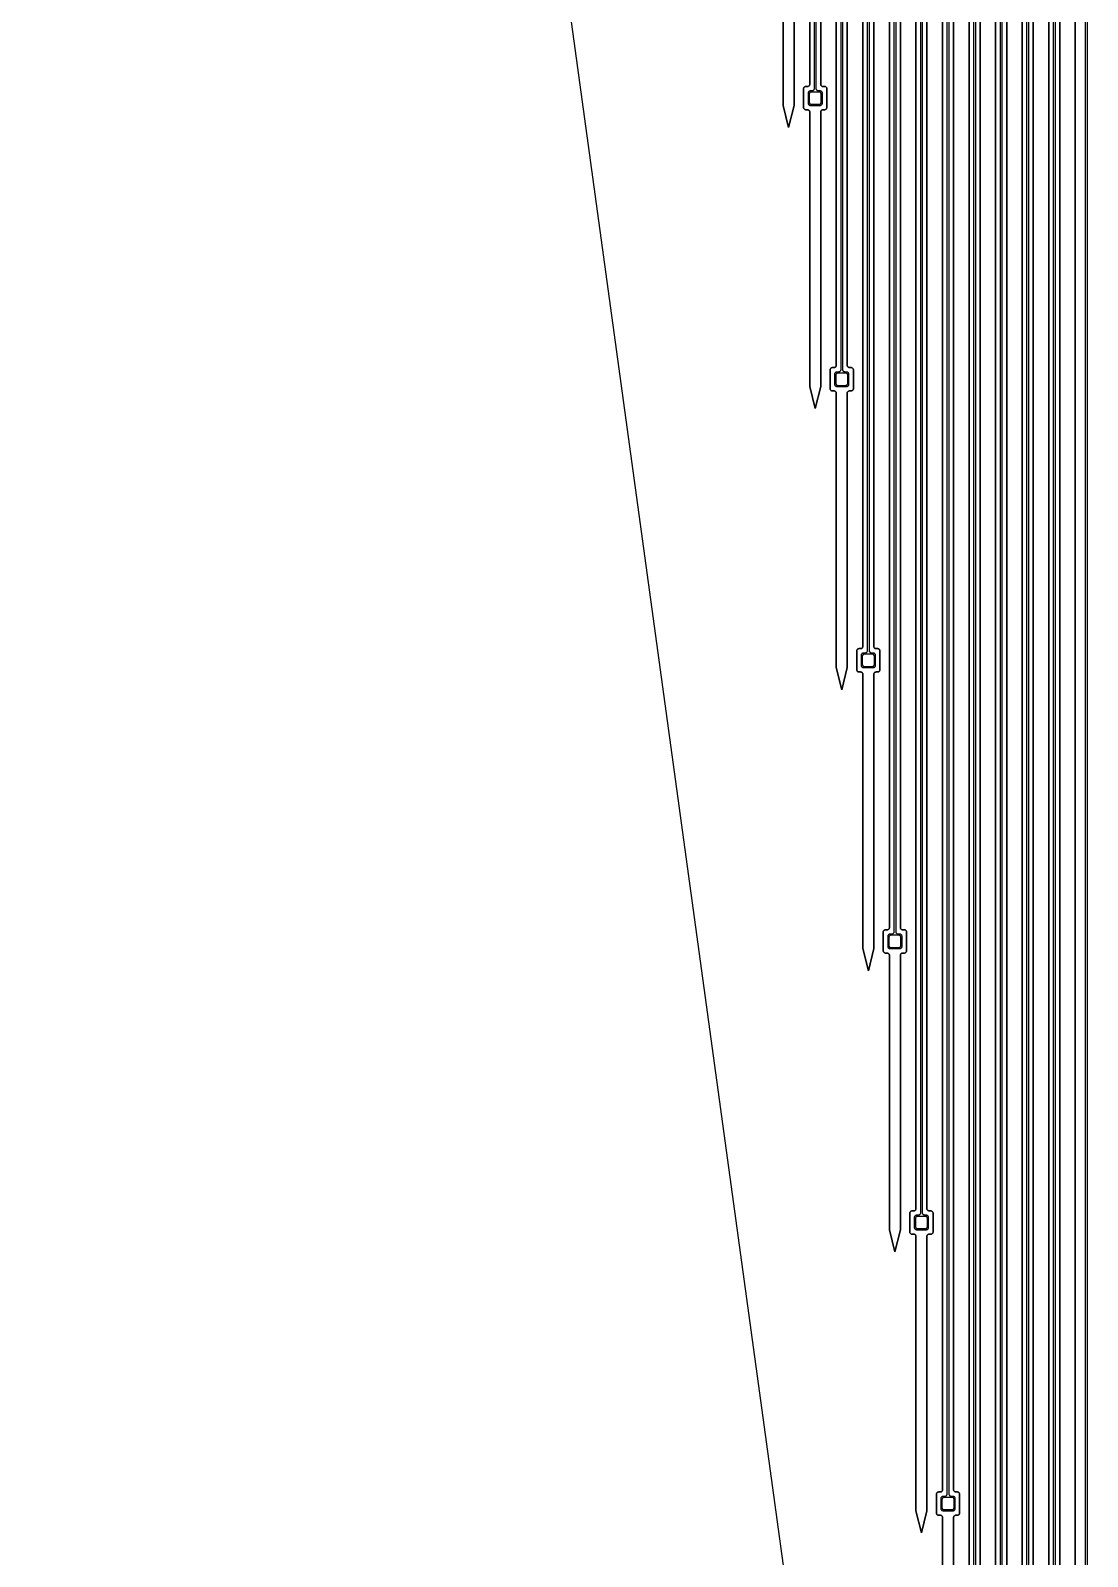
# Model space of a CAD drawing. Header units: metres. Extents: x -1550 to 1550, y -904 to 26100.
# Drawn here: x -966 to -11, y 1095 to 2474 of the extents above; entities that cross this region are included whole.
import ezdxf

# ---------------------------------------------------------------- set-up
doc = ezdxf.new("R2010")
doc.units = ezdxf.units.M
for name, color, linetype in [('Electrodes', 2, 'CONTINUOUS'), ('Metal', 4, 'CONTINUOUS'), ('Polyimide', 3, 'CONTINUOUS'), ('Polyimide_Negative', 5, 'CONTINUOUS')]:
    doc.layers.add(name, color=color, linetype=linetype)

msp = doc.modelspace()

# ---------------------------------------------------------------- linework, layer by layer
at = {"layer": 'Electrodes'}
for points in [[(-253.5, 2407.2), (-253.4, 2407.2), (-253.2, 2407.2), (-253.1, 2407.2), (-253, 2407.3), (-252.8, 2407.3), (-252.7, 2407.4), (-252.6, 2407.4), (-252.5, 2407.5), (-252.3, 2407.6), (-252.2, 2407.6), (-252.1, 2407.7), (-252, 2407.8), (-251.9, 2407.9), (-251.9, 2408), (-251.8, 2408.2), (-251.7, 2408.3), (-251.7, 2408.4), (-251.6, 2408.5), (-251.6, 2408.7), (-251.5, 2408.8), (-251.5, 2408.9), (-251.5, 2409.1), (-251.5, 2409.2), (-251.5, 2416.2), (-251.5, 2416.3), (-251.5, 2416.5), (-251.5, 2416.6), (-251.6, 2416.7), (-251.6, 2416.9), (-251.7, 2417), (-251.7, 2417.1), (-251.8, 2417.2), (-251.9, 2417.4), (-251.9, 2417.5), (-252, 2417.6), (-252.1, 2417.7), (-252.2, 2417.7), (-252.3, 2417.8), (-252.5, 2417.9), (-252.6, 2418), (-252.7, 2418), (-252.8, 2418.1), (-253, 2418.1), (-253.1, 2418.2), (-253.2, 2418.2), (-253.4, 2418.2), (-253.5, 2418.2), (-260.5, 2418.2), (-260.6, 2418.2), (-260.8, 2418.2), (-260.9, 2418.2), (-261, 2418.1), (-261.2, 2418.1), (-261.3, 2418), (-261.4, 2418), (-261.5, 2417.9), (-261.7, 2417.8), (-261.8, 2417.7), (-261.9, 2417.7), (-262, 2417.6), (-262.1, 2417.5), (-262.1, 2417.4), (-262.2, 2417.2), (-262.3, 2417.1), (-262.3, 2417), (-262.4, 2416.9), (-262.4, 2416.7), (-262.5, 2416.6), (-262.5, 2416.5), (-262.5, 2416.3), (-262.5, 2416.2), (-262.5, 2409.2), (-262.5, 2409.1), (-262.5, 2408.9), (-262.5, 2408.8), (-262.4, 2408.7), (-262.4, 2408.5), (-262.3, 2408.4), (-262.3, 2408.3), (-262.2, 2408.2), (-262.1, 2408), (-262.1, 2407.9), (-262, 2407.8), (-261.9, 2407.7), (-261.8, 2407.6), (-261.7, 2407.6), (-261.5, 2407.5), (-261.4, 2407.4), (-261.3, 2407.4), (-261.2, 2407.3), (-261, 2407.3), (-260.9, 2407.2), (-260.8, 2407.2), (-260.6, 2407.2), (-260.5, 2407.2), (-253.5, 2407.2)], [(-229.5, 2153.2), (-229.4, 2153.2), (-229.2, 2153.2), (-229.1, 2153.3), (-229, 2153.3), (-228.8, 2153.3), (-228.7, 2153.4), (-228.6, 2153.5), (-228.5, 2153.5), (-228.3, 2153.6), (-228.2, 2153.7), (-228.1, 2153.8), (-228, 2153.9), (-227.9, 2154), (-227.9, 2154.1), (-227.8, 2154.2), (-227.7, 2154.3), (-227.7, 2154.4), (-227.6, 2154.6), (-227.6, 2154.7), (-227.5, 2154.8), (-227.5, 2155), (-227.5, 2155.1), (-227.5, 2155.2), (-227.5, 2162.2), (-227.5, 2162.4), (-227.5, 2162.5), (-227.5, 2162.6), (-227.6, 2162.8), (-227.6, 2162.9), (-227.7, 2163), (-227.7, 2163.2), (-227.8, 2163.3), (-227.9, 2163.4), (-227.9, 2163.5), (-228, 2163.6), (-228.1, 2163.7), (-228.2, 2163.8), (-228.3, 2163.9), (-228.5, 2163.9), (-228.6, 2164), (-228.7, 2164.1), (-228.8, 2164.1), (-229, 2164.2), (-229.1, 2164.2), (-229.2, 2164.2), (-229.4, 2164.2), (-229.5, 2164.2), (-236.5, 2164.2), (-236.6, 2164.2), (-236.8, 2164.2), (-236.9, 2164.2), (-237, 2164.2), (-237.2, 2164.1), (-237.3, 2164.1), (-237.4, 2164), (-237.5, 2163.9), (-237.7, 2163.9), (-237.8, 2163.8), (-237.9, 2163.7), (-238, 2163.6), (-238.1, 2163.5), (-238.1, 2163.4), (-238.2, 2163.3), (-238.3, 2163.2), (-238.3, 2163), (-238.4, 2162.9), (-238.4, 2162.8), (-238.5, 2162.6), (-238.5, 2162.5), (-238.5, 2162.4), (-238.5, 2162.2), (-238.5, 2155.2), (-238.5, 2155.1), (-238.5, 2155), (-238.5, 2154.8), (-238.4, 2154.7), (-238.4, 2154.6), (-238.3, 2154.4), (-238.3, 2154.3), (-238.2, 2154.2), (-238.1, 2154.1), (-238.1, 2154), (-238, 2153.9), (-237.9, 2153.8), (-237.8, 2153.7), (-237.7, 2153.6), (-237.5, 2153.5), (-237.4, 2153.5), (-237.3, 2153.4), (-237.2, 2153.3), (-237, 2153.3), (-236.9, 2153.3), (-236.8, 2153.2), (-236.6, 2153.2), (-236.5, 2153.2), (-229.5, 2153.2)], [(-205.5, 1899.3), (-205.4, 1899.3), (-205.2, 1899.3), (-205.1, 1899.3), (-205, 1899.3), (-204.8, 1899.4), (-204.7, 1899.4), (-204.6, 1899.5), (-204.5, 1899.6), (-204.3, 1899.6), (-204.2, 1899.7), (-204.1, 1899.8), (-204, 1899.9), (-203.9, 1900), (-203.9, 1900.1), (-203.8, 1900.2), (-203.7, 1900.3), (-203.7, 1900.5), (-203.6, 1900.6), (-203.6, 1900.7), (-203.5, 1900.9), (-203.5, 1901), (-203.5, 1901.1), (-203.5, 1901.3), (-203.5, 1908.3), (-203.5, 1908.4), (-203.5, 1908.5), (-203.5, 1908.7), (-203.6, 1908.8), (-203.6, 1908.9), (-203.7, 1909.1), (-203.7, 1909.2), (-203.8, 1909.3), (-203.9, 1909.4), (-203.9, 1909.5), (-204, 1909.6), (-204.1, 1909.7), (-204.2, 1909.8), (-204.3, 1909.9), (-204.5, 1910), (-204.6, 1910), (-204.7, 1910.1), (-204.8, 1910.1), (-205, 1910.2), (-205.1, 1910.2), (-205.2, 1910.2), (-205.4, 1910.3), (-205.5, 1910.3), (-212.5, 1910.3), (-212.6, 1910.3), (-212.8, 1910.2), (-212.9, 1910.2), (-213, 1910.2), (-213.2, 1910.1), (-213.3, 1910.1), (-213.4, 1910), (-213.5, 1910), (-213.7, 1909.9), (-213.8, 1909.8), (-213.9, 1909.7), (-214, 1909.6), (-214.1, 1909.5), (-214.1, 1909.4), (-214.2, 1909.3), (-214.3, 1909.2), (-214.3, 1909.1), (-214.4, 1908.9), (-214.4, 1908.8), (-214.5, 1908.7), (-214.5, 1908.5), (-214.5, 1908.4), (-214.5, 1908.3), (-214.5, 1901.3), (-214.5, 1901.1), (-214.5, 1901), (-214.5, 1900.9), (-214.4, 1900.7), (-214.4, 1900.6), (-214.3, 1900.5), (-214.3, 1900.3), (-214.2, 1900.2), (-214.1, 1900.1), (-214.1, 1900), (-214, 1899.9), (-213.9, 1899.8), (-213.8, 1899.7), (-213.7, 1899.6), (-213.5, 1899.6), (-213.4, 1899.5), (-213.3, 1899.4), (-213.2, 1899.4), (-213, 1899.3), (-212.9, 1899.3), (-212.8, 1899.3), (-212.6, 1899.3), (-212.5, 1899.3), (-205.5, 1899.3)], [(-181.5, 1645.3), (-181.4, 1645.3), (-181.2, 1645.3), (-181.1, 1645.3), (-181, 1645.4), (-180.8, 1645.4), (-180.7, 1645.5), (-180.6, 1645.5), (-180.5, 1645.6), (-180.3, 1645.7), (-180.2, 1645.7), (-180.1, 1645.8), (-180, 1645.9), (-179.9, 1646), (-179.9, 1646.1), (-179.8, 1646.3), (-179.7, 1646.4), (-179.7, 1646.5), (-179.6, 1646.6), (-179.6, 1646.8), (-179.5, 1646.9), (-179.5, 1647), (-179.5, 1647.2), (-179.5, 1647.3), (-179.5, 1654.3), (-179.5, 1654.4), (-179.5, 1654.6), (-179.5, 1654.7), (-179.6, 1654.8), (-179.6, 1655), (-179.7, 1655.1), (-179.7, 1655.2), (-179.8, 1655.3), (-179.9, 1655.4), (-179.9, 1655.6), (-180, 1655.7), (-180.1, 1655.8), (-180.2, 1655.8), (-180.3, 1655.9), (-180.5, 1656), (-180.6, 1656.1), (-180.7, 1656.1), (-180.8, 1656.2), (-181, 1656.2), (-181.1, 1656.3), (-181.2, 1656.3), (-181.4, 1656.3), (-181.5, 1656.3), (-188.5, 1656.3), (-188.6, 1656.3), (-188.8, 1656.3), (-188.9, 1656.3), (-189, 1656.2), (-189.2, 1656.2), (-189.3, 1656.1), (-189.4, 1656.1), (-189.5, 1656), (-189.7, 1655.9), (-189.8, 1655.8), (-189.9, 1655.8), (-190, 1655.7), (-190.1, 1655.6), (-190.1, 1655.4), (-190.2, 1655.3), (-190.3, 1655.2), (-190.3, 1655.1), (-190.4, 1655), (-190.4, 1654.8), (-190.5, 1654.7), (-190.5, 1654.6), (-190.5, 1654.4), (-190.5, 1654.3), (-190.5, 1647.3), (-190.5, 1647.2), (-190.5, 1647), (-190.5, 1646.9), (-190.4, 1646.8), (-190.4, 1646.6), (-190.3, 1646.5), (-190.3, 1646.4), (-190.2, 1646.3), (-190.1, 1646.1), (-190.1, 1646), (-190, 1645.9), (-189.9, 1645.8), (-189.8, 1645.7), (-189.7, 1645.7), (-189.5, 1645.6), (-189.4, 1645.5), (-189.3, 1645.5), (-189.2, 1645.4), (-189, 1645.4), (-188.9, 1645.3), (-188.8, 1645.3), (-188.6, 1645.3), (-188.5, 1645.3), (-181.5, 1645.3)], [(-157.5, 1391.3), (-157.4, 1391.3), (-157.2, 1391.3), (-157.1, 1391.4), (-157, 1391.4), (-156.8, 1391.4), (-156.7, 1391.5), (-156.6, 1391.5), (-156.5, 1391.6), (-156.3, 1391.7), (-156.2, 1391.8), (-156.1, 1391.9), (-156, 1392), (-155.9, 1392.1), (-155.9, 1392.2), (-155.8, 1392.3), (-155.7, 1392.4), (-155.7, 1392.5), (-155.6, 1392.7), (-155.6, 1392.8), (-155.5, 1392.9), (-155.5, 1393.1), (-155.5, 1393.2), (-155.5, 1393.3), (-155.5, 1400.3), (-155.5, 1400.5), (-155.5, 1400.6), (-155.5, 1400.7), (-155.6, 1400.9), (-155.6, 1401), (-155.7, 1401.1), (-155.7, 1401.2), (-155.8, 1401.4), (-155.9, 1401.5), (-155.9, 1401.6), (-156, 1401.7), (-156.1, 1401.8), (-156.2, 1401.9), (-156.3, 1402), (-156.5, 1402), (-156.6, 1402.1), (-156.7, 1402.2), (-156.8, 1402.2), (-157, 1402.3), (-157.1, 1402.3), (-157.2, 1402.3), (-157.4, 1402.3), (-157.5, 1402.3), (-164.5, 1402.3), (-164.6, 1402.3), (-164.8, 1402.3), (-164.9, 1402.3), (-165, 1402.3), (-165.2, 1402.2), (-165.3, 1402.2), (-165.4, 1402.1), (-165.5, 1402), (-165.7, 1402), (-165.8, 1401.9), (-165.9, 1401.8), (-166, 1401.7), (-166.1, 1401.6), (-166.1, 1401.5), (-166.2, 1401.4), (-166.3, 1401.2), (-166.3, 1401.1), (-166.4, 1401), (-166.4, 1400.9), (-166.5, 1400.7), (-166.5, 1400.6), (-166.5, 1400.5), (-166.5, 1400.3), (-166.5, 1393.3), (-166.5, 1393.2), (-166.5, 1393.1), (-166.5, 1392.9), (-166.4, 1392.8), (-166.4, 1392.7), (-166.3, 1392.5), (-166.3, 1392.4), (-166.2, 1392.3), (-166.1, 1392.2), (-166.1, 1392.1), (-166, 1392), (-165.9, 1391.9), (-165.8, 1391.8), (-165.7, 1391.7), (-165.5, 1391.6), (-165.4, 1391.5), (-165.3, 1391.5), (-165.2, 1391.4), (-165, 1391.4), (-164.9, 1391.4), (-164.8, 1391.3), (-164.6, 1391.3), (-164.5, 1391.3), (-157.5, 1391.3)], [(-133.5, 1137.4), (-133.4, 1137.4), (-133.2, 1137.4), (-133.1, 1137.4), (-133, 1137.4), (-132.8, 1137.5), (-132.7, 1137.5), (-132.6, 1137.6), (-132.5, 1137.6), (-132.3, 1137.7), (-132.2, 1137.8), (-132.1, 1137.9), (-132, 1138), (-131.9, 1138.1), (-131.9, 1138.2), (-131.8, 1138.3), (-131.7, 1138.4), (-131.7, 1138.6), (-131.6, 1138.7), (-131.6, 1138.8), (-131.5, 1139), (-131.5, 1139.1), (-131.5, 1139.2), (-131.5, 1139.4), (-131.5, 1146.4), (-131.5, 1146.5), (-131.5, 1146.6), (-131.5, 1146.8), (-131.6, 1146.9), (-131.6, 1147), (-131.7, 1147.2), (-131.7, 1147.3), (-131.8, 1147.4), (-131.9, 1147.5), (-131.9, 1147.6), (-132, 1147.7), (-132.1, 1147.8), (-132.2, 1147.9), (-132.3, 1148), (-132.5, 1148.1), (-132.6, 1148.1), (-132.7, 1148.2), (-132.8, 1148.2), (-133, 1148.3), (-133.1, 1148.3), (-133.2, 1148.3), (-133.4, 1148.4), (-133.5, 1148.4), (-140.5, 1148.4), (-140.6, 1148.4), (-140.8, 1148.3), (-140.9, 1148.3), (-141, 1148.3), (-141.2, 1148.2), (-141.3, 1148.2), (-141.4, 1148.1), (-141.5, 1148.1), (-141.7, 1148), (-141.8, 1147.9), (-141.9, 1147.8), (-142, 1147.7), (-142.1, 1147.6), (-142.1, 1147.5), (-142.2, 1147.4), (-142.3, 1147.3), (-142.3, 1147.2), (-142.4, 1147), (-142.4, 1146.9), (-142.5, 1146.8), (-142.5, 1146.6), (-142.5, 1146.5), (-142.5, 1146.4), (-142.5, 1139.4), (-142.5, 1139.2), (-142.5, 1139.1), (-142.5, 1139), (-142.4, 1138.8), (-142.4, 1138.7), (-142.3, 1138.6), (-142.3, 1138.4), (-142.2, 1138.3), (-142.1, 1138.2), (-142.1, 1138.1), (-142, 1138), (-141.9, 1137.9), (-141.8, 1137.8), (-141.7, 1137.7), (-141.5, 1137.6), (-141.4, 1137.6), (-141.3, 1137.5), (-141.2, 1137.5), (-141, 1137.4), (-140.9, 1137.4), (-140.8, 1137.4), (-140.6, 1137.4), (-140.5, 1137.4), (-133.5, 1137.4)]]:
    msp.add_lwpolyline(points, close=True, dxfattribs=at)
at = {"layer": 'Metal'}
for points in [[(-258, 11993.5), (-258, 2421.2), (-258, 2420.9), (-258.1, 2420.5), (-258.3, 2420.2), (-258.5, 2419.9), (-258.7, 2419.7), (-259, 2419.5), (-259.3, 2419.3), (-259.7, 2419.2), (-260, 2419.2), (-261.5, 2419.2), (-261.8, 2419.2), (-262.2, 2419.1), (-262.5, 2418.9), (-262.8, 2418.7), (-263, 2418.5), (-263.2, 2418.2), (-263.4, 2417.9), (-263.5, 2417.5), (-263.5, 2417.2), (-263.5, 2408.2), (-263.5, 2407.9), (-263.4, 2407.5), (-263.2, 2407.2), (-263, 2406.9), (-262.8, 2406.7), (-262.5, 2406.5), (-262.2, 2406.3), (-261.8, 2406.2), (-261.5, 2406.2), (-252.5, 2406.2), (-252.2, 2406.2), (-251.8, 2406.3), (-251.5, 2406.5), (-251.2, 2406.7), (-251, 2406.9), (-250.8, 2407.2), (-250.6, 2407.5), (-250.5, 2407.9), (-250.5, 2408.2), (-250.5, 2417.2), (-250.5, 2417.5), (-250.6, 2417.9), (-250.8, 2418.2), (-251, 2418.5), (-251.2, 2418.7), (-251.5, 2418.9), (-251.8, 2419.1), (-252.2, 2419.2), (-252.5, 2419.2), (-254, 2419.2), (-254.3, 2419.2), (-254.7, 2419.3), (-255, 2419.5), (-255.3, 2419.7), (-255.5, 2419.9), (-255.7, 2420.2), (-255.9, 2420.5), (-256, 2420.9), (-256, 2421.2), (-256, 11993.5)], [(-234, 11993.5), (-234, 2167.2), (-234, 2166.9), (-234.1, 2166.5), (-234.3, 2166.2), (-234.5, 2165.9), (-234.7, 2165.7), (-235, 2165.5), (-235.3, 2165.4), (-235.7, 2165.3), (-236, 2165.2), (-237.5, 2165.2), (-237.8, 2165.2), (-238.2, 2165.1), (-238.5, 2165), (-238.8, 2164.8), (-239, 2164.5), (-239.2, 2164.2), (-239.4, 2163.9), (-239.5, 2163.6), (-239.5, 2163.2), (-239.5, 2154.2), (-239.5, 2153.9), (-239.4, 2153.5), (-239.2, 2153.2), (-239, 2152.9), (-238.8, 2152.7), (-238.5, 2152.5), (-238.2, 2152.4), (-237.8, 2152.3), (-237.5, 2152.2), (-228.5, 2152.2), (-228.2, 2152.3), (-227.8, 2152.4), (-227.5, 2152.5), (-227.2, 2152.7), (-227, 2152.9), (-226.8, 2153.2), (-226.6, 2153.5), (-226.5, 2153.9), (-226.5, 2154.2), (-226.5, 2163.2), (-226.5, 2163.6), (-226.6, 2163.9), (-226.8, 2164.2), (-227, 2164.5), (-227.2, 2164.8), (-227.5, 2165), (-227.8, 2165.1), (-228.2, 2165.2), (-228.5, 2165.2), (-230, 2165.2), (-230.3, 2165.3), (-230.7, 2165.4), (-231, 2165.5), (-231.3, 2165.7), (-231.5, 2165.9), (-231.7, 2166.2), (-231.9, 2166.5), (-232, 2166.9), (-232, 2167.2), (-232, 11993.5)], [(-210, 11993.5), (-210, 1913.3), (-210, 1912.9), (-210.1, 1912.6), (-210.3, 1912.3), (-210.5, 1912), (-210.7, 1911.7), (-211, 1911.5), (-211.3, 1911.4), (-211.7, 1911.3), (-212, 1911.3), (-213.5, 1911.3), (-213.8, 1911.2), (-214.2, 1911.1), (-214.5, 1911), (-214.8, 1910.8), (-215, 1910.5), (-215.2, 1910.3), (-215.4, 1909.9), (-215.5, 1909.6), (-215.5, 1909.3), (-215.5, 1900.3), (-215.5, 1899.9), (-215.4, 1899.6), (-215.2, 1899.3), (-215, 1899), (-214.8, 1898.7), (-214.5, 1898.5), (-214.2, 1898.4), (-213.8, 1898.3), (-213.5, 1898.3), (-204.5, 1898.3), (-204.2, 1898.3), (-203.8, 1898.4), (-203.5, 1898.5), (-203.2, 1898.7), (-203, 1899), (-202.8, 1899.3), (-202.6, 1899.6), (-202.5, 1899.9), (-202.5, 1900.3), (-202.5, 1909.3), (-202.5, 1909.6), (-202.6, 1909.9), (-202.8, 1910.3), (-203, 1910.5), (-203.2, 1910.8), (-203.5, 1911), (-203.8, 1911.1), (-204.2, 1911.2), (-204.5, 1911.3), (-206, 1911.3), (-206.3, 1911.3), (-206.7, 1911.4), (-207, 1911.5), (-207.3, 1911.7), (-207.5, 1912), (-207.7, 1912.3), (-207.9, 1912.6), (-208, 1912.9), (-208, 1913.3), (-208, 11993.5)], [(-186, 11993.5), (-186, 1659.3), (-186, 1658.9), (-186.1, 1658.6), (-186.3, 1658.3), (-186.5, 1658), (-186.7, 1657.8), (-187, 1657.6), (-187.3, 1657.4), (-187.7, 1657.3), (-188, 1657.3), (-189.5, 1657.3), (-189.8, 1657.3), (-190.2, 1657.2), (-190.5, 1657), (-190.8, 1656.8), (-191, 1656.6), (-191.2, 1656.3), (-191.4, 1656), (-191.5, 1655.6), (-191.5, 1655.3), (-191.5, 1646.3), (-191.5, 1645.9), (-191.4, 1645.6), (-191.2, 1645.3), (-191, 1645), (-190.8, 1644.8), (-190.5, 1644.6), (-190.2, 1644.4), (-189.8, 1644.3), (-189.5, 1644.3), (-180.5, 1644.3), (-180.2, 1644.3), (-179.8, 1644.4), (-179.5, 1644.6), (-179.2, 1644.8), (-179, 1645), (-178.8, 1645.3), (-178.6, 1645.6), (-178.5, 1645.9), (-178.5, 1646.3), (-178.5, 1655.3), (-178.5, 1655.6), (-178.6, 1656), (-178.8, 1656.3), (-179, 1656.6), (-179.2, 1656.8), (-179.5, 1657), (-179.8, 1657.2), (-180.2, 1657.3), (-180.5, 1657.3), (-182, 1657.3), (-182.3, 1657.3), (-182.7, 1657.4), (-183, 1657.6), (-183.3, 1657.8), (-183.5, 1658), (-183.7, 1658.3), (-183.9, 1658.6), (-184, 1658.9), (-184, 1659.3), (-184, 11993.5)], [(-162, 11993.5), (-162, 1405.3), (-162, 1405), (-162.1, 1404.6), (-162.3, 1404.3), (-162.5, 1404), (-162.7, 1403.8), (-163, 1403.6), (-163.3, 1403.4), (-163.7, 1403.4), (-164, 1403.3), (-165.5, 1403.3), (-165.8, 1403.3), (-166.2, 1403.2), (-166.5, 1403.1), (-166.8, 1402.9), (-167, 1402.6), (-167.2, 1402.3), (-167.4, 1402), (-167.5, 1401.7), (-167.5, 1401.3), (-167.5, 1392.3), (-167.5, 1392), (-167.4, 1391.6), (-167.2, 1391.3), (-167, 1391), (-166.8, 1390.8), (-166.5, 1390.6), (-166.2, 1390.4), (-165.8, 1390.4), (-165.5, 1390.3), (-156.5, 1390.3), (-156.2, 1390.4), (-155.8, 1390.4), (-155.5, 1390.6), (-155.2, 1390.8), (-155, 1391), (-154.8, 1391.3), (-154.6, 1391.6), (-154.5, 1392), (-154.5, 1392.3), (-154.5, 1401.3), (-154.5, 1401.7), (-154.6, 1402), (-154.8, 1402.3), (-155, 1402.6), (-155.2, 1402.9), (-155.5, 1403.1), (-155.8, 1403.2), (-156.2, 1403.3), (-156.5, 1403.3), (-158, 1403.3), (-158.3, 1403.4), (-158.7, 1403.4), (-159, 1403.6), (-159.3, 1403.8), (-159.5, 1404), (-159.7, 1404.3), (-159.9, 1404.6), (-160, 1405), (-160, 1405.3), (-160, 11993.5)], [(-138, 11993.5), (-138, 1151.4), (-138, 1151), (-138.1, 1150.7), (-138.3, 1150.4), (-138.5, 1150.1), (-138.7, 1149.8), (-139, 1149.6), (-139.3, 1149.5), (-139.7, 1149.4), (-140, 1149.4), (-141.5, 1149.4), (-141.8, 1149.3), (-142.2, 1149.2), (-142.5, 1149.1), (-142.8, 1148.9), (-143, 1148.6), (-143.2, 1148.4), (-143.4, 1148), (-143.5, 1147.7), (-143.5, 1147.4), (-143.5, 1138.4), (-143.5, 1138), (-143.4, 1137.7), (-143.2, 1137.4), (-143, 1137.1), (-142.8, 1136.8), (-142.5, 1136.6), (-142.2, 1136.5), (-141.8, 1136.4), (-141.5, 1136.4), (-132.5, 1136.4), (-132.2, 1136.4), (-131.8, 1136.5), (-131.5, 1136.6), (-131.2, 1136.8), (-131, 1137.1), (-130.8, 1137.4), (-130.6, 1137.7), (-130.5, 1138), (-130.5, 1138.4), (-130.5, 1147.4), (-130.5, 1147.7), (-130.6, 1148), (-130.8, 1148.4), (-131, 1148.6), (-131.2, 1148.9), (-131.5, 1149.1), (-131.8, 1149.2), (-132.2, 1149.3), (-132.5, 1149.4), (-134, 1149.4), (-134.3, 1149.4), (-134.7, 1149.5), (-135, 1149.6), (-135.3, 1149.8), (-135.5, 1150.1), (-135.7, 1150.4), (-135.9, 1150.7), (-136, 1151), (-136, 1151.4), (-136, 11993.5)], [(-114, 11993.5), (-114, 897.4)], [(-112, 897.4), (-112, 11993.5)], [(-90, 11993.5), (-90, 643.4)], [(-88, 643.4), (-88, 11993.5)], [(-66, 11993.5), (-66, 389.5)], [(-64, 389.5), (-64, 11993.5)], [(-42, 11993.5), (-42, 135.5)], [(-40, 135.5), (-40, 11993.5)], [(-13, 11993.5), (-13, -118.5)], [(-11, -118.5), (-11, 11993.5)]]:
    msp.add_lwpolyline(points, dxfattribs=at)
at = {"layer": 'Polyimide'}
for points in [[(-252, 11978.5), (-252, 2425.2), (-252, 2424.9), (-251.9, 2424.5), (-251.7, 2424.2), (-251.5, 2423.9), (-251.3, 2423.7), (-251, 2423.5), (-251, 2423.5), (-250.7, 2423.3), (-250.3, 2423.2), (-250, 2423.2), (-248.5, 2423.2), (-248.2, 2423.2), (-247.8, 2423.1), (-247.5, 2422.9), (-247.2, 2422.7), (-247, 2422.5), (-246.8, 2422.2), (-246.6, 2421.9), (-246.5, 2421.5), (-246.5, 2421.2), (-246.5, 2404.2), (-246.5, 2403.9), (-246.6, 2403.5), (-246.8, 2403.2), (-247, 2402.9), (-247.2, 2402.7), (-247.5, 2402.5), (-247.8, 2402.3), (-248.2, 2402.2), (-248.5, 2402.2), (-250, 2402.2), (-250.3, 2402.2), (-250.7, 2402.1), (-251, 2401.9), (-251.3, 2401.7), (-251.5, 2401.5), (-251.7, 2401.2), (-251.9, 2400.9), (-252, 2400.5), (-252, 2400.2), (-252, 2152.2), (-257, 2132.2), (-262, 2152.2), (-262, 2400.2), (-262, 2400.5), (-262.1, 2400.9), (-262.3, 2401.2), (-262.5, 2401.5), (-262.7, 2401.7), (-263, 2401.9), (-263.3, 2402.1), (-263.7, 2402.2), (-264, 2402.2), (-265.5, 2402.2), (-265.8, 2402.2), (-266.2, 2402.3), (-266.5, 2402.5), (-266.8, 2402.7), (-267, 2402.9), (-267.2, 2403.2), (-267.4, 2403.5), (-267.5, 2403.9), (-267.5, 2404.2), (-267.5, 2421.2), (-267.5, 2421.5), (-267.4, 2421.9), (-267.2, 2422.2), (-267, 2422.5), (-266.8, 2422.7), (-266.5, 2422.9), (-266.2, 2423.1), (-265.8, 2423.2), (-265.5, 2423.2), (-264, 2423.2), (-263.7, 2423.2), (-263.3, 2423.3), (-263, 2423.5), (-262.7, 2423.7), (-262.5, 2423.9), (-262.3, 2424.2), (-262.1, 2424.5), (-262, 2424.9), (-262, 2425.2), (-262, 11978.5)], [(-228, 11978.5), (-228, 2171.2), (-228, 2170.9), (-227.9, 2170.5), (-227.7, 2170.2), (-227.5, 2169.9), (-227.3, 2169.7), (-227, 2169.5), (-226.7, 2169.4), (-226.3, 2169.3), (-226, 2169.2), (-224.5, 2169.2), (-224.2, 2169.2), (-223.8, 2169.1), (-223.5, 2169), (-223.2, 2168.8), (-223, 2168.5), (-222.8, 2168.2), (-222.6, 2167.9), (-222.5, 2167.6), (-222.5, 2167.2), (-222.5, 2150.2), (-222.5, 2149.9), (-222.6, 2149.5), (-222.8, 2149.2), (-223, 2148.9), (-223.2, 2148.7), (-223.5, 2148.5), (-223.8, 2148.4), (-224.2, 2148.3), (-224.5, 2148.2), (-226, 2148.2), (-226.3, 2148.2), (-226.7, 2148.1), (-227, 2148), (-227.3, 2147.8), (-227.5, 2147.5), (-227.7, 2147.2), (-227.9, 2146.9), (-228, 2146.6), (-228, 2146.2), (-228, 1898.2), (-233, 1878.2), (-238, 1898.2), (-238, 2146.2), (-238, 2146.6), (-238.1, 2146.9), (-238.3, 2147.2), (-238.5, 2147.5), (-238.7, 2147.8), (-239, 2148), (-239.3, 2148.1), (-239.7, 2148.2), (-240, 2148.2), (-241.5, 2148.2), (-241.8, 2148.3), (-242.2, 2148.4), (-242.5, 2148.5), (-242.8, 2148.7), (-243, 2148.9), (-243.2, 2149.2), (-243.4, 2149.5), (-243.5, 2149.9), (-243.5, 2150.2), (-243.5, 2167.2), (-243.5, 2167.6), (-243.4, 2167.9), (-243.2, 2168.2), (-243, 2168.5), (-242.8, 2168.8), (-242.5, 2169), (-242.2, 2169.1), (-241.8, 2169.2), (-241.5, 2169.2), (-240, 2169.2), (-239.7, 2169.3), (-239.3, 2169.4), (-239, 2169.5), (-238.7, 2169.7), (-238.5, 2169.9), (-238.3, 2170.2), (-238.1, 2170.5), (-238, 2170.9), (-238, 2171.2), (-238, 11978.5)], [(-204, 11978.5), (-204, 1917.3), (-204, 1916.9), (-203.9, 1916.6), (-203.7, 1916.3), (-203.5, 1916), (-203.3, 1915.7), (-203, 1915.5), (-202.7, 1915.4), (-202.3, 1915.3), (-202, 1915.3), (-200.5, 1915.3), (-200.2, 1915.2), (-199.8, 1915.1), (-199.5, 1915), (-199.2, 1914.8), (-199, 1914.5), (-198.8, 1914.3), (-198.6, 1913.9), (-198.5, 1913.6), (-198.5, 1913.3), (-198.5, 1896.3), (-198.5, 1895.9), (-198.6, 1895.6), (-198.8, 1895.3), (-199, 1895), (-199.2, 1894.7), (-199.5, 1894.5), (-199.8, 1894.4), (-200.2, 1894.3), (-200.5, 1894.3), (-202, 1894.3), (-202.3, 1894.2), (-202.7, 1894.1), (-203, 1894), (-203.3, 1893.8), (-203.5, 1893.5), (-203.7, 1893.3), (-203.9, 1892.9), (-204, 1892.6), (-204, 1892.3), (-204, 1644.3), (-209, 1624.3), (-214, 1644.3), (-214, 1892.3), (-214, 1892.6), (-214.1, 1892.9), (-214.3, 1893.3), (-214.5, 1893.5), (-214.7, 1893.8), (-215, 1894), (-215.3, 1894.1), (-215.7, 1894.2), (-216, 1894.3), (-217.5, 1894.3), (-217.8, 1894.3), (-218.2, 1894.4), (-218.5, 1894.5), (-218.8, 1894.7), (-219, 1895), (-219.2, 1895.3), (-219.4, 1895.6), (-219.5, 1895.9), (-219.5, 1896.3), (-219.5, 1913.3), (-219.5, 1913.6), (-219.4, 1913.9), (-219.2, 1914.3), (-219, 1914.5), (-218.8, 1914.8), (-218.5, 1915), (-218.2, 1915.1), (-217.8, 1915.2), (-217.5, 1915.3), (-216, 1915.3), (-215.7, 1915.3), (-215.3, 1915.4), (-215, 1915.5), (-214.7, 1915.7), (-214.5, 1916), (-214.3, 1916.3), (-214.1, 1916.6), (-214, 1916.9), (-214, 1917.3), (-214, 11978.5)], [(-180, 11978.5), (-180, 1663.3), (-180, 1662.9), (-179.9, 1662.6), (-179.7, 1662.3), (-179.5, 1662), (-179.3, 1661.8), (-179, 1661.6), (-178.7, 1661.4), (-178.3, 1661.3), (-178, 1661.3), (-176.5, 1661.3), (-176.2, 1661.3), (-175.8, 1661.2), (-175.5, 1661), (-175.2, 1660.8), (-175, 1660.6), (-174.8, 1660.3), (-174.6, 1660), (-174.5, 1659.6), (-174.5, 1659.3), (-174.5, 1642.3), (-174.5, 1641.9), (-174.6, 1641.6), (-174.8, 1641.3), (-175, 1641), (-175.2, 1640.8), (-175.5, 1640.6), (-175.8, 1640.4), (-176.2, 1640.3), (-176.5, 1640.3), (-178, 1640.3), (-178.3, 1640.3), (-178.7, 1640.2), (-179, 1640), (-179.3, 1639.8), (-179.5, 1639.6), (-179.7, 1639.3), (-179.9, 1639), (-180, 1638.6), (-180, 1638.3), (-180, 1390.3), (-185, 1370.3), (-190, 1390.3), (-190, 1638.3), (-190, 1638.6), (-190.1, 1639), (-190.3, 1639.3), (-190.5, 1639.6), (-190.7, 1639.8), (-191, 1640), (-191.3, 1640.2), (-191.7, 1640.3), (-192, 1640.3), (-193.5, 1640.3), (-193.8, 1640.3), (-194.2, 1640.4), (-194.5, 1640.6), (-194.8, 1640.8), (-195, 1641), (-195.2, 1641.3), (-195.4, 1641.6), (-195.5, 1641.9), (-195.5, 1642.3), (-195.5, 1659.3), (-195.5, 1659.6), (-195.4, 1660), (-195.2, 1660.3), (-195, 1660.6), (-194.8, 1660.8), (-194.5, 1661), (-194.2, 1661.2), (-193.8, 1661.3), (-193.5, 1661.3), (-192, 1661.3), (-191.7, 1661.3), (-191.3, 1661.4), (-191, 1661.6), (-190.7, 1661.8), (-190.5, 1662), (-190.3, 1662.3), (-190.1, 1662.6), (-190, 1662.9), (-190, 1663.3), (-190, 11978.5)], [(-156, 11978.5), (-156, 1409.3), (-156, 1409), (-155.9, 1408.6), (-155.7, 1408.3), (-155.5, 1408), (-155.3, 1407.8), (-155, 1407.6), (-154.7, 1407.4), (-154.3, 1407.4), (-154, 1407.3), (-152.5, 1407.3), (-152.2, 1407.3), (-151.8, 1407.2), (-151.5, 1407.1), (-151.2, 1406.9), (-151, 1406.6), (-150.8, 1406.3), (-150.6, 1406), (-150.5, 1405.7), (-150.5, 1405.3), (-150.5, 1388.3), (-150.5, 1388), (-150.6, 1387.6), (-150.8, 1387.3), (-151, 1387), (-151.2, 1386.8), (-151.5, 1386.6), (-151.8, 1386.4), (-152.2, 1386.4), (-152.5, 1386.3), (-154, 1386.3), (-154.3, 1386.3), (-154.7, 1386.2), (-155, 1386.1), (-155.3, 1385.9), (-155.5, 1385.6), (-155.7, 1385.3), (-155.9, 1385), (-156, 1384.7), (-156, 1384.3), (-156, 1136.3), (-161, 1116.3), (-166, 1136.3), (-166, 1384.3), (-166, 1384.7), (-166.1, 1385), (-166.3, 1385.3), (-166.5, 1385.6), (-166.7, 1385.9), (-167, 1386.1), (-167.3, 1386.2), (-167.7, 1386.3), (-168, 1386.3), (-169.5, 1386.3), (-169.8, 1386.4), (-170.2, 1386.4), (-170.5, 1386.6), (-170.8, 1386.8), (-171, 1387), (-171.2, 1387.3), (-171.4, 1387.6), (-171.5, 1388), (-171.5, 1388.3), (-171.5, 1405.3), (-171.5, 1405.7), (-171.4, 1406), (-171.2, 1406.3), (-171, 1406.6), (-170.8, 1406.9), (-170.5, 1407.1), (-170.2, 1407.2), (-169.8, 1407.3), (-169.5, 1407.3), (-168, 1407.3), (-167.7, 1407.4), (-167.3, 1407.4), (-167, 1407.6), (-166.7, 1407.8), (-166.5, 1408), (-166.3, 1408.3), (-166.1, 1408.6), (-166, 1409), (-166, 1409.3), (-166, 11978.5)], [(-142, 882.4), (-142, 1130.4), (-142, 1130.7), (-142.1, 1131), (-142.3, 1131.4), (-142.5, 1131.6), (-142.7, 1131.9), (-143, 1132.1), (-143.3, 1132.2), (-143.7, 1132.3), (-144, 1132.4), (-145.5, 1132.4), (-145.8, 1132.4), (-146.2, 1132.5), (-146.5, 1132.6), (-146.8, 1132.8), (-147, 1133.1), (-147.2, 1133.4), (-147.4, 1133.7), (-147.5, 1134), (-147.5, 1134.4), (-147.5, 1151.4), (-147.5, 1151.7), (-147.4, 1152), (-147.2, 1152.4), (-147, 1152.6), (-146.8, 1152.9), (-146.5, 1153.1), (-146.2, 1153.2), (-145.8, 1153.3), (-145.5, 1153.4), (-144, 1153.4), (-143.7, 1153.4), (-143.3, 1153.5), (-143, 1153.6), (-142.7, 1153.8), (-142.5, 1154.1), (-142.3, 1154.4), (-142.1, 1154.7), (-142, 1155), (-142, 1155.4), (-142, 11978.5)], [(-132, 11978.5), (-132, 1155.4), (-132, 1155), (-131.9, 1154.7), (-131.7, 1154.4), (-131.5, 1154.1), (-131.3, 1153.8), (-131, 1153.6), (-130.7, 1153.5), (-130.3, 1153.4), (-130, 1153.4), (-128.5, 1153.4), (-128.2, 1153.3), (-127.8, 1153.2), (-127.5, 1153.1), (-127.2, 1152.9), (-127, 1152.6), (-126.8, 1152.4), (-126.6, 1152), (-126.5, 1151.7), (-126.5, 1151.4), (-126.5, 1134.4), (-126.5, 1134), (-126.6, 1133.7), (-126.8, 1133.4), (-127, 1133.1), (-127.2, 1132.8), (-127.5, 1132.6), (-127.8, 1132.5), (-128.2, 1132.4), (-128.5, 1132.4), (-130, 1132.4), (-130.3, 1132.3), (-130.7, 1132.2), (-131, 1132.1), (-131.3, 1131.9), (-131.5, 1131.6), (-131.7, 1131.4), (-131.9, 1131), (-132, 1130.7), (-132, 1130.4), (-132, 882.4)], [(-118, 901.4), (-118, 11978.5)], [(-108, 11978.5), (-108, 901.4)], [(-94, 647.4), (-94, 11978.5)], [(-84, 11978.5), (-84, 647.4)], [(-70, 393.5), (-70, 11978.5)], [(-60, 11978.5), (-60, 393.5)], [(-46, 139.5), (-46, 11978.5)], [(-36, 11978.5), (-36, 139.5)], [(-22, -116.5), (-22, 11978.5)], [(-276, 2654.2), (-276, 2406.2), (-281, 2386.2), (-286, 2406.2), (-286, 2654.2)]]:
    msp.add_lwpolyline(points, dxfattribs=at)
at = {"layer": 'Polyimide_Negative'}
for points in [[(-22, 11978.5), (-22, -116.5), (-22.5, -116.5), (-22.5, -137.5), (-22, -137.5), (-22, -387.5), (-22, -587.5), (-22, -628.1), (-24.3, -635.2), (-26, -638.4), (-28.2, -640.9), (-31, -642.4), (-36.3, -643.6), (-38.2, -645.6), (-39.9, -649.4), (-40.4, -651.1), (-40.5, -654), (-40.5, -665.3), (-46.7, -651.8), (-966, 6040.8)], [(-262, 11978.5), (-262, 2425.2), (-262, 2424.9), (-262.1, 2424.5), (-262.3, 2424.2), (-262.5, 2423.9), (-262.7, 2423.7), (-263, 2423.5), (-263.3, 2423.3), (-263.7, 2423.2), (-264, 2423.2), (-265.5, 2423.2), (-265.8, 2423.2), (-266.2, 2423.1), (-266.5, 2422.9), (-266.8, 2422.7), (-267, 2422.5), (-267.2, 2422.2), (-267.4, 2421.9), (-267.5, 2421.5), (-267.5, 2421.2), (-267.5, 2404.2), (-267.5, 2403.9), (-267.4, 2403.5), (-267.2, 2403.2), (-267, 2402.9), (-266.8, 2402.7), (-266.5, 2402.5), (-266.2, 2402.3), (-265.8, 2402.2), (-265.5, 2402.2), (-264, 2402.2), (-263.7, 2402.2), (-263.3, 2402.1), (-263, 2401.9), (-262.7, 2401.7), (-262.5, 2401.5), (-262.3, 2401.2), (-262.1, 2400.9), (-262, 2400.5), (-262, 2400.2), (-262, 2152.2), (-257, 2132.2), (-252, 2152.2), (-252, 2400.2), (-252, 2400.5), (-251.9, 2400.9), (-251.7, 2401.2), (-251.5, 2401.5), (-251.3, 2401.7), (-251, 2401.9), (-250.7, 2402.1), (-250.3, 2402.2), (-250, 2402.2), (-248.5, 2402.2), (-248.2, 2402.2), (-247.8, 2402.3), (-247.5, 2402.5), (-247.2, 2402.7), (-247, 2402.9), (-246.8, 2403.2), (-246.6, 2403.5), (-246.5, 2403.9), (-246.5, 2404.2), (-246.5, 2421.2), (-246.5, 2421.5), (-246.6, 2421.9), (-246.8, 2422.2), (-247, 2422.5), (-247.2, 2422.7), (-247.5, 2422.9), (-247.8, 2423.1), (-248.2, 2423.2), (-248.5, 2423.2), (-250, 2423.2), (-250.3, 2423.2), (-250.7, 2423.3), (-251, 2423.5), (-251.3, 2423.7), (-251.5, 2423.9), (-251.7, 2424.2), (-251.9, 2424.5), (-252, 2424.9), (-252, 2425.2), (-252, 11978.5)], [(-238, 11978.5), (-238, 2171.2), (-238, 2170.9), (-238.1, 2170.5), (-238.3, 2170.2), (-238.5, 2169.9), (-238.7, 2169.7), (-239, 2169.5), (-239.3, 2169.4), (-239.7, 2169.3), (-240, 2169.2), (-241.5, 2169.2), (-241.8, 2169.2), (-242.2, 2169.1), (-242.5, 2169), (-242.8, 2168.8), (-243, 2168.5), (-243.2, 2168.2), (-243.4, 2167.9), (-243.5, 2167.6), (-243.5, 2167.2), (-243.5, 2150.2), (-243.5, 2149.9), (-243.4, 2149.5), (-243.2, 2149.2), (-243, 2148.9), (-242.8, 2148.7), (-242.5, 2148.5), (-242.2, 2148.4), (-241.8, 2148.3), (-241.5, 2148.2), (-240, 2148.2), (-239.7, 2148.2), (-239.3, 2148.1), (-239, 2148), (-238.7, 2147.8), (-238.5, 2147.5), (-238.3, 2147.2), (-238.1, 2146.9), (-238, 2146.6), (-238, 2146.2), (-238, 1898.2), (-233, 1878.2), (-228, 1898.2), (-228, 2146.2), (-228, 2146.6), (-227.9, 2146.9), (-227.7, 2147.2), (-227.5, 2147.5), (-227.3, 2147.8), (-227, 2148), (-226.7, 2148.1), (-226.3, 2148.2), (-226, 2148.2), (-224.5, 2148.2), (-224.2, 2148.3), (-223.8, 2148.4), (-223.5, 2148.5), (-223.2, 2148.7), (-223, 2148.9), (-222.8, 2149.2), (-222.6, 2149.5), (-222.5, 2149.9), (-222.5, 2150.2), (-222.5, 2167.2), (-222.5, 2167.6), (-222.6, 2167.9), (-222.8, 2168.2), (-223, 2168.5), (-223.2, 2168.8), (-223.5, 2169), (-223.8, 2169.1), (-224.2, 2169.2), (-224.5, 2169.2), (-226, 2169.2), (-226.3, 2169.3), (-226.7, 2169.4), (-227, 2169.5), (-227.3, 2169.7), (-227.5, 2169.9), (-227.7, 2170.2), (-227.9, 2170.5), (-228, 2170.9), (-228, 2171.2), (-228, 11978.5)], [(-214, 11978.5), (-214, 1917.3), (-214, 1916.9), (-214.1, 1916.6), (-214.3, 1916.3), (-214.5, 1916), (-214.7, 1915.7), (-215, 1915.5), (-215.3, 1915.4), (-215.7, 1915.3), (-216, 1915.3), (-217.5, 1915.3), (-217.8, 1915.2), (-218.2, 1915.1), (-218.5, 1915), (-218.8, 1914.8), (-219, 1914.5), (-219.2, 1914.3), (-219.4, 1913.9), (-219.5, 1913.6), (-219.5, 1913.3), (-219.5, 1896.3), (-219.5, 1895.9), (-219.4, 1895.6), (-219.2, 1895.3), (-219, 1895), (-218.8, 1894.7), (-218.5, 1894.5), (-218.2, 1894.4), (-217.8, 1894.3), (-217.5, 1894.3), (-216, 1894.3), (-215.7, 1894.2), (-215.3, 1894.1), (-215, 1894), (-214.7, 1893.8), (-214.5, 1893.5), (-214.3, 1893.3), (-214.1, 1892.9), (-214, 1892.6), (-214, 1892.3), (-214, 1644.3), (-209, 1624.3), (-204, 1644.3), (-204, 1892.3), (-204, 1892.6), (-203.9, 1892.9), (-203.7, 1893.3), (-203.5, 1893.5), (-203.3, 1893.8), (-203, 1894), (-202.7, 1894.1), (-202.3, 1894.2), (-202, 1894.3), (-200.5, 1894.3), (-200.2, 1894.3), (-199.8, 1894.4), (-199.5, 1894.5), (-199.2, 1894.7), (-199, 1895), (-198.8, 1895.3), (-198.6, 1895.6), (-198.5, 1895.9), (-198.5, 1896.3), (-198.5, 1913.3), (-198.5, 1913.6), (-198.6, 1913.9), (-198.8, 1914.3), (-199, 1914.5), (-199.2, 1914.8), (-199.5, 1915), (-199.8, 1915.1), (-200.2, 1915.2), (-200.5, 1915.3), (-202, 1915.3), (-202.3, 1915.3), (-202.7, 1915.4), (-203, 1915.5), (-203.3, 1915.7), (-203.5, 1916), (-203.7, 1916.3), (-203.9, 1916.6), (-204, 1916.9), (-204, 1917.3), (-204, 11978.5)], [(-190, 11978.5), (-190, 1663.3), (-190, 1662.9), (-190.1, 1662.6), (-190.3, 1662.3), (-190.5, 1662), (-190.7, 1661.8), (-191, 1661.6), (-191.3, 1661.4), (-191.7, 1661.3), (-192, 1661.3), (-193.5, 1661.3), (-193.8, 1661.3), (-194.2, 1661.2), (-194.5, 1661), (-194.8, 1660.8), (-195, 1660.6), (-195.2, 1660.3), (-195.4, 1660), (-195.5, 1659.6), (-195.5, 1659.3), (-195.5, 1642.3), (-195.5, 1641.9), (-195.4, 1641.6), (-195.2, 1641.3), (-195, 1641), (-194.8, 1640.8), (-194.5, 1640.6), (-194.2, 1640.4), (-193.8, 1640.3), (-193.5, 1640.3), (-192, 1640.3), (-191.7, 1640.3), (-191.3, 1640.2), (-191, 1640), (-190.7, 1639.8), (-190.5, 1639.6), (-190.3, 1639.3), (-190.1, 1639), (-190, 1638.6), (-190, 1638.3), (-190, 1390.3), (-185, 1370.3), (-180, 1390.3), (-180, 1638.3), (-180, 1638.6), (-179.9, 1639), (-179.7, 1639.3), (-179.5, 1639.6), (-179.3, 1639.8), (-179, 1640), (-178.7, 1640.2), (-178.3, 1640.3), (-178, 1640.3), (-176.5, 1640.3), (-176.2, 1640.3), (-175.8, 1640.4), (-175.5, 1640.6), (-175.2, 1640.8), (-175, 1641), (-174.8, 1641.3), (-174.6, 1641.6), (-174.5, 1641.9), (-174.5, 1642.3), (-174.5, 1659.3), (-174.5, 1659.6), (-174.6, 1660), (-174.8, 1660.3), (-175, 1660.6), (-175.2, 1660.8), (-175.5, 1661), (-175.8, 1661.2), (-176.2, 1661.3), (-176.5, 1661.3), (-178, 1661.3), (-178.3, 1661.3), (-178.7, 1661.4), (-179, 1661.6), (-179.3, 1661.8), (-179.5, 1662), (-179.7, 1662.3), (-179.9, 1662.6), (-180, 1662.9), (-180, 1663.3), (-180, 11978.5)], [(-166, 11978.5), (-166, 1409.3), (-166, 1409), (-166.1, 1408.6), (-166.3, 1408.3), (-166.5, 1408), (-166.7, 1407.8), (-167, 1407.6), (-167.3, 1407.4), (-167.7, 1407.4), (-168, 1407.3), (-169.5, 1407.3), (-169.8, 1407.3), (-170.2, 1407.2), (-170.5, 1407.1), (-170.8, 1406.9), (-171, 1406.6), (-171.2, 1406.3), (-171.4, 1406), (-171.5, 1405.7), (-171.5, 1405.3), (-171.5, 1388.3), (-171.5, 1388), (-171.4, 1387.6), (-171.2, 1387.3), (-171, 1387), (-170.8, 1386.8), (-170.5, 1386.6), (-170.2, 1386.4), (-169.8, 1386.4), (-169.5, 1386.3), (-168, 1386.3), (-167.7, 1386.3), (-167.3, 1386.2), (-167, 1386.1), (-166.7, 1385.9), (-166.5, 1385.6), (-166.3, 1385.3), (-166.1, 1385), (-166, 1384.7), (-166, 1384.3), (-166, 1136.3), (-161, 1116.3), (-156, 1136.3), (-156, 1384.3), (-156, 1384.7), (-155.9, 1385), (-155.7, 1385.3), (-155.5, 1385.6), (-155.3, 1385.9), (-155, 1386.1), (-154.7, 1386.2), (-154.3, 1386.3), (-154, 1386.3), (-152.5, 1386.3), (-152.2, 1386.4), (-151.8, 1386.4), (-151.5, 1386.6), (-151.2, 1386.8), (-151, 1387), (-150.8, 1387.3), (-150.6, 1387.6), (-150.5, 1388), (-150.5, 1388.3), (-150.5, 1405.3), (-150.5, 1405.7), (-150.6, 1406), (-150.8, 1406.3), (-151, 1406.6), (-151.2, 1406.9), (-151.5, 1407.1), (-151.8, 1407.2), (-152.2, 1407.3), (-152.5, 1407.3), (-154, 1407.3), (-154.3, 1407.4), (-154.7, 1407.4), (-155, 1407.6), (-155.3, 1407.8), (-155.5, 1408), (-155.7, 1408.3), (-155.9, 1408.6), (-156, 1409), (-156, 1409.3), (-156, 11978.5)], [(-142, 11978.5), (-142, 1155.4), (-142, 1155), (-142.1, 1154.7), (-142.3, 1154.4), (-142.5, 1154.1), (-142.7, 1153.8), (-143, 1153.6), (-143.3, 1153.5), (-143.7, 1153.4), (-144, 1153.4), (-145.5, 1153.4), (-145.8, 1153.3), (-146.2, 1153.2), (-146.5, 1153.1), (-146.8, 1152.9), (-147, 1152.6), (-147.2, 1152.4), (-147.4, 1152), (-147.5, 1151.7), (-147.5, 1151.4), (-147.5, 1134.4), (-147.5, 1134), (-147.4, 1133.7), (-147.2, 1133.4), (-147, 1133.1), (-146.8, 1132.8), (-146.5, 1132.6), (-146.2, 1132.5), (-145.8, 1132.4), (-145.5, 1132.4), (-144, 1132.4), (-143.7, 1132.3), (-143.3, 1132.2), (-143, 1132.1), (-142.7, 1131.9), (-142.5, 1131.6), (-142.3, 1131.4), (-142.1, 1131), (-142, 1130.7), (-142, 1130.4), (-142, 882.4)], [(-132, 882.4), (-132, 1130.4), (-132, 1130.7), (-131.9, 1131), (-131.7, 1131.4), (-131.5, 1131.6), (-131.3, 1131.9), (-131, 1132.1), (-130.7, 1132.2), (-130.3, 1132.3), (-130, 1132.4), (-128.5, 1132.4), (-128.2, 1132.4), (-127.8, 1132.5), (-127.5, 1132.6), (-127.2, 1132.8), (-127, 1133.1), (-126.8, 1133.4), (-126.6, 1133.7), (-126.5, 1134), (-126.5, 1134.4), (-126.5, 1151.4), (-126.5, 1151.7), (-126.6, 1152), (-126.8, 1152.4), (-127, 1152.6), (-127.2, 1152.9), (-127.5, 1153.1), (-127.8, 1153.2), (-128.2, 1153.3), (-128.5, 1153.4), (-130, 1153.4), (-130.3, 1153.4), (-130.7, 1153.5), (-131, 1153.6), (-131.3, 1153.8), (-131.5, 1154.1), (-131.7, 1154.4), (-131.9, 1154.7), (-132, 1155), (-132, 1155.4), (-132, 11978.5)], [(-118, 11978.5), (-118, 901.4)], [(-108, 901.4), (-108, 11978.5)], [(-94, 11978.5), (-94, 647.4)], [(-84, 647.4), (-84, 11978.5)], [(-70, 11978.5), (-70, 393.5)], [(-60, 393.5), (-60, 11978.5)], [(-46, 11978.5), (-46, 139.5)], [(-36, 139.5), (-36, 11978.5)], [(-286, 2654.2), (-286, 2406.2), (-281, 2386.2), (-276, 2406.2), (-276, 2654.2)]]:
    msp.add_lwpolyline(points, dxfattribs=at)

doc.saveas('drawing.dxf')
